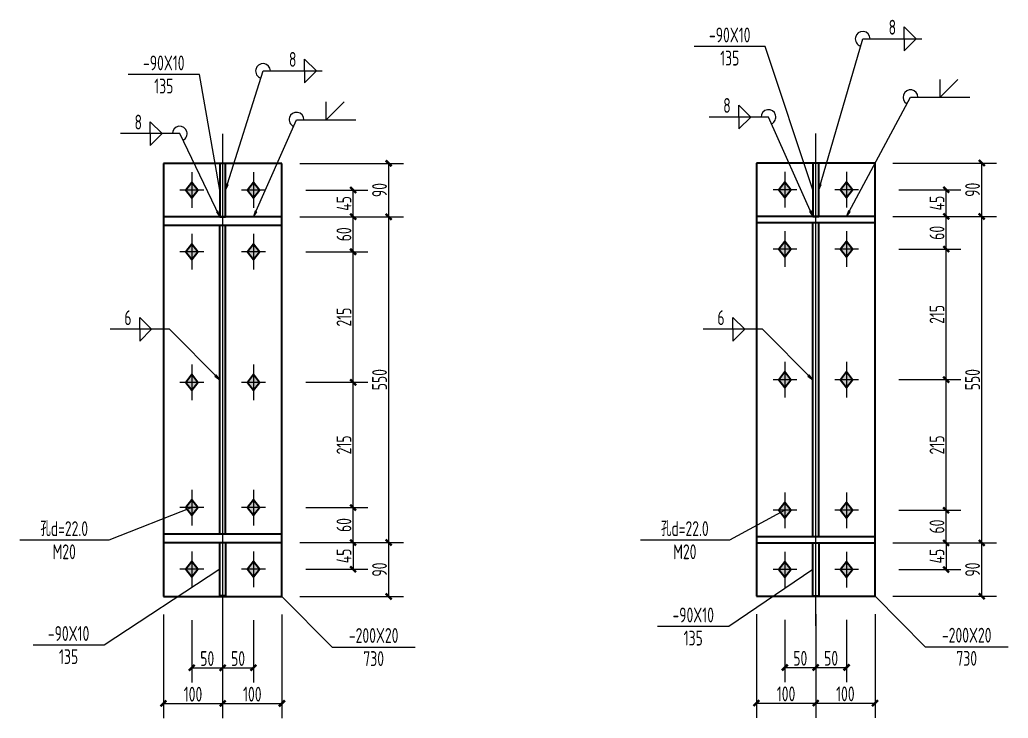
# Model space of a CAD drawing. Header units: millimetres. Extents: x 6950065 to 7140129, y 16284814 to 19754034.
# Drawn here: x 7027711 to 7044379, y 17926557 to 17938327 of the extents above; entities that cross this region are included whole.
import ezdxf
from ezdxf.enums import TextEntityAlignment as Align

# ---------------------------------------------------------------- set-up
doc = ezdxf.new("R2010")
doc.units = ezdxf.units.MM
doc.header["$LTSCALE"] = 1500
doc.header["$MEASUREMENT"] = 0
doc.linetypes.add('线型6', pattern=[8.75, 5, -1.25, 1.25, -1.25])
doc.layers.get('Defpoints').update_dxf_attribs({"color": 1})
for name, color, linetype, lineweight in [('10', 7, 'Continuous', 35), ('20', 2, 'Continuous', 35), ('尺寸标注', 9, 'Continuous', 18), ('焊缝标注', 9, 'Continuous', 18), ('螺栓孔标注', 9, 'Continuous', 18), ('钢板标注', 9, 'Continuous', 18)]:
    doc.layers.add(name, color=color, linetype=linetype, lineweight=lineweight)
doc.styles.add('FromPkpm', font='Pkpmeng', dxfattribs={"width": 0.7, "bigfont": 'hztxt'})
doc.dimstyles.new('Pkpm_1.00', dxfattribs={"dimtxt": 250, "dimasz": 100, "dimexe": 250, "dimexo": 0.0625, "dimgap": 30, "dimtad": 1, "dimdec": 0, "dimrnd": 5, "dimzin": 0, "dimdsep": 46, "dimtxsty": 'FromPkpm', "dimblk1": 'ARCHTICK', "dimblk2": 'ARCHTICK', "dimsah": 1, "dimcen": 0.09, "dimadec": 0, "dimazin": 0, "dimtfac": 1, "dimtdec": 0, "dimtix": 1, "dimtmove": 2, "dimatfit": 1, "dimfxl": 0, "dimtolj": 1, "dimtzin": 0, "dimarcsym": 0})

# ---------------------------------------------------------------- blocks, each defined once
blk = doc.blocks.new('_ArchTick')
at = {"color": 0, "linetype": 'ByBlock', "const_width": 0.4}
blk.add_lwpolyline([(-0.5, -0.5), (0.5, 0.5)], dxfattribs=at)
blk = doc.blocks.new('*D409')
at = {"layer": 'Defpoints', "color": 0, "linetype": 'Continuous'}
for p in [(7032132, 17935457), (7033332, 17935457), (7032132, 17935007)]:
    blk.add_point(p, dxfattribs=at)
at = {"layer": '尺寸标注', "color": 0, "linetype": 'Continuous', "lineweight": -2}
for p, q in [((7032532, 17935457), (7033582, 17935457)), ((7033332, 17935007), (7033332, 17935457)), ((7032532, 17935007), (7033582, 17935007))]:
    blk.add_line(p, q, dxfattribs=at)
at = {"layer": '尺寸标注', "color": 0, "linetype": 'Continuous', "lineweight": -2, "xscale": 100, "yscale": 100, "zscale": 100}
for p, rotation in [((7033332, 17935457), 90), ((7033332, 17935007), 270)]:
    blk.add_blockref('_ArchTick', p, dxfattribs=dict(at, rotation=rotation))
at = {"layer": '尺寸标注', "color": 0, "linetype": 'Continuous', "lineweight": 18, "insert": (7033177, 17935232), "char_height": 250, "attachment_point": 5, "rotation": 90, "style": 'FromPkpm'}
blk.add_mtext('\\A1;45', dxfattribs=at)
blk = doc.blocks.new('*D410')
at = {"layer": 'Defpoints', "color": 0, "linetype": 'Continuous'}
for p in [(7032132, 17935007), (7033332, 17935007), (7032132, 17934417)]:
    blk.add_point(p, dxfattribs=at)
at = {"layer": '尺寸标注', "color": 0, "linetype": 'Continuous', "lineweight": -2}
for p, q in [((7032532, 17935007), (7033582, 17935007)), ((7033332, 17934417), (7033332, 17935007)), ((7032532, 17934417), (7033582, 17934417))]:
    blk.add_line(p, q, dxfattribs=at)
at = {"layer": '尺寸标注', "color": 0, "linetype": 'Continuous', "lineweight": -2, "xscale": 100, "yscale": 100, "zscale": 100}
for p, rotation in [((7033332, 17935007), 90), ((7033332, 17934417), 270)]:
    blk.add_blockref('_ArchTick', p, dxfattribs=dict(at, rotation=rotation))
at = {"layer": '尺寸标注', "color": 0, "linetype": 'Continuous', "lineweight": 18, "insert": (7033177, 17934712), "char_height": 250, "attachment_point": 5, "rotation": 90, "style": 'FromPkpm'}
blk.add_mtext('\\A1;60', dxfattribs=at)
blk = doc.blocks.new('*D411')
at = {"layer": 'Defpoints', "color": 0, "linetype": 'Continuous'}
for p in [(7032132, 17929517), (7033332, 17929517), (7032132, 17929067)]:
    blk.add_point(p, dxfattribs=at)
at = {"layer": '尺寸标注', "color": 0, "linetype": 'Continuous', "lineweight": -2}
for p, q in [((7032532, 17929517), (7033582, 17929517)), ((7033332, 17929517), (7033332, 17929067)), ((7032532, 17929067), (7033582, 17929067))]:
    blk.add_line(p, q, dxfattribs=at)
at = {"layer": '尺寸标注', "color": 0, "linetype": 'Continuous', "lineweight": -2, "xscale": 100, "yscale": 100, "zscale": 100}
for p, rotation in [((7033332, 17929517), 90), ((7033332, 17929067), 270)]:
    blk.add_blockref('_ArchTick', p, dxfattribs=dict(at, rotation=rotation))
at = {"layer": '尺寸标注', "color": 0, "linetype": 'Continuous', "lineweight": 18, "insert": (7033177, 17929292), "char_height": 250, "attachment_point": 5, "rotation": 90, "style": 'FromPkpm'}
blk.add_mtext('\\A1;45', dxfattribs=at)
blk = doc.blocks.new('*D412')
at = {"layer": 'Defpoints', "color": 0, "linetype": 'Continuous'}
for p in [(7032132, 17930107), (7033332, 17930107), (7032132, 17929517)]:
    blk.add_point(p, dxfattribs=at)
at = {"layer": '尺寸标注', "color": 0, "linetype": 'Continuous', "lineweight": -2}
for p, q in [((7032532, 17930107), (7033582, 17930107)), ((7033332, 17929517), (7033332, 17930107)), ((7032532, 17929517), (7033582, 17929517))]:
    blk.add_line(p, q, dxfattribs=at)
at = {"layer": '尺寸标注', "color": 0, "linetype": 'Continuous', "lineweight": -2, "xscale": 100, "yscale": 100, "zscale": 100}
for p, rotation in [((7033332, 17930107), 90), ((7033332, 17929517), 270)]:
    blk.add_blockref('_ArchTick', p, dxfattribs=dict(at, rotation=rotation))
at = {"layer": '尺寸标注', "color": 0, "linetype": 'Continuous', "lineweight": 18, "insert": (7033177, 17929812), "char_height": 250, "attachment_point": 5, "rotation": 90, "style": 'FromPkpm'}
blk.add_mtext('\\A1;60', dxfattribs=at)
blk = doc.blocks.new('*D413')
at = {"layer": 'Defpoints', "color": 0, "linetype": 'Continuous'}
for p in [(7032132, 17934417), (7033332, 17934417), (7032132, 17932217)]:
    blk.add_point(p, dxfattribs=at)
at = {"layer": '尺寸标注', "color": 0, "linetype": 'Continuous', "lineweight": -2}
for p, q in [((7032532, 17934417), (7033582, 17934417)), ((7033332, 17932217), (7033332, 17934417)), ((7032532, 17932217), (7033582, 17932217))]:
    blk.add_line(p, q, dxfattribs=at)
at = {"layer": '尺寸标注', "color": 0, "linetype": 'Continuous', "lineweight": -2, "xscale": 100, "yscale": 100, "zscale": 100}
for p, rotation in [((7033332, 17934417), 90), ((7033332, 17932217), 270)]:
    blk.add_blockref('_ArchTick', p, dxfattribs=dict(at, rotation=rotation))
at = {"layer": '尺寸标注', "color": 0, "linetype": 'Continuous', "lineweight": 18, "insert": (7033177, 17933317), "char_height": 250, "attachment_point": 5, "rotation": 90, "style": 'FromPkpm'}
blk.add_mtext('\\A1;215', dxfattribs=at)
blk = doc.blocks.new('*D414')
at = {"layer": 'Defpoints', "color": 0, "linetype": 'Continuous'}
for p in [(7032132, 17932217), (7033332, 17932217), (7032132, 17930107)]:
    blk.add_point(p, dxfattribs=at)
at = {"layer": '尺寸标注', "color": 0, "linetype": 'Continuous', "lineweight": -2}
for p, q in [((7032532, 17932217), (7033582, 17932217)), ((7033332, 17930107), (7033332, 17932217)), ((7032532, 17930107), (7033582, 17930107))]:
    blk.add_line(p, q, dxfattribs=at)
at = {"layer": '尺寸标注', "color": 0, "linetype": 'Continuous', "lineweight": -2, "xscale": 100, "yscale": 100, "zscale": 100}
for p, rotation in [((7033332, 17932217), 90), ((7033332, 17930107), 270)]:
    blk.add_blockref('_ArchTick', p, dxfattribs=dict(at, rotation=rotation))
at = {"layer": '尺寸标注', "color": 0, "linetype": 'Continuous', "lineweight": 18, "insert": (7033177, 17931162), "char_height": 250, "attachment_point": 5, "rotation": 90, "style": 'FromPkpm'}
blk.add_mtext('\\A1;215', dxfattribs=at)
blk = doc.blocks.new('*D415')
at = {"layer": 'Defpoints', "color": 0, "linetype": 'Continuous'}
for p in [(7030612, 17928607), (7031132, 17928607), (7031132, 17927407)]:
    blk.add_point(p, dxfattribs=at)
at = {"layer": '尺寸标注', "color": 0, "linetype": 'Continuous', "lineweight": -2}
for p, q in [((7030612, 17928207), (7030612, 17927157)), ((7031132, 17928207), (7031132, 17927157)), ((7030612, 17927407), (7031132, 17927407))]:
    blk.add_line(p, q, dxfattribs=at)
at = {"layer": '尺寸标注', "color": 0, "linetype": 'Continuous', "lineweight": -2, "xscale": 100, "yscale": 100, "zscale": 100, "rotation": 180}
blk.add_blockref('_ArchTick', (7030612, 17927407), dxfattribs=at)
at = {"layer": '尺寸标注', "color": 0, "linetype": 'Continuous', "lineweight": -2, "xscale": 100, "yscale": 100, "zscale": 100}
blk.add_blockref('_ArchTick', (7031132, 17927407), dxfattribs=at)
at = {"layer": '尺寸标注', "color": 0, "linetype": 'Continuous', "lineweight": 18, "insert": (7030872, 17927562), "char_height": 250, "attachment_point": 5, "style": 'FromPkpm'}
blk.add_mtext('\\A1;50', dxfattribs=at)
blk = doc.blocks.new('*D416')
at = {"layer": 'Defpoints', "color": 0, "linetype": 'Continuous'}
for p in [(7031132, 17928607), (7031652, 17928607), (7031652, 17927407)]:
    blk.add_point(p, dxfattribs=at)
at = {"layer": '尺寸标注', "color": 0, "linetype": 'Continuous', "lineweight": -2}
for p, q in [((7031132, 17928207), (7031132, 17927157)), ((7031652, 17928207), (7031652, 17927157)), ((7031132, 17927407), (7031652, 17927407))]:
    blk.add_line(p, q, dxfattribs=at)
at = {"layer": '尺寸标注', "color": 0, "linetype": 'Continuous', "lineweight": -2, "xscale": 100, "yscale": 100, "zscale": 100, "rotation": 180}
blk.add_blockref('_ArchTick', (7031132, 17927407), dxfattribs=at)
at = {"layer": '尺寸标注', "color": 0, "linetype": 'Continuous', "lineweight": -2, "xscale": 100, "yscale": 100, "zscale": 100}
blk.add_blockref('_ArchTick', (7031652, 17927407), dxfattribs=at)
at = {"layer": '尺寸标注', "color": 0, "linetype": 'Continuous', "lineweight": 18, "insert": (7031392, 17927562), "char_height": 250, "attachment_point": 5, "style": 'FromPkpm'}
blk.add_mtext('\\A1;50', dxfattribs=at)
blk = doc.blocks.new('*D417')
at = {"layer": 'Defpoints', "color": 0, "linetype": 'Continuous'}
for p in [(7030132, 17928607), (7031132, 17928607), (7031132, 17926807)]:
    blk.add_point(p, dxfattribs=at)
at = {"layer": '尺寸标注', "color": 0, "linetype": 'Continuous', "lineweight": -2}
for p, q in [((7030132, 17928307), (7030132, 17926557)), ((7031132, 17928307), (7031132, 17926557)), ((7030132, 17926807), (7031132, 17926807))]:
    blk.add_line(p, q, dxfattribs=at)
at = {"layer": '尺寸标注', "color": 0, "linetype": 'Continuous', "lineweight": -2, "xscale": 100, "yscale": 100, "zscale": 100, "rotation": 180}
blk.add_blockref('_ArchTick', (7030132, 17926807), dxfattribs=at)
at = {"layer": '尺寸标注', "color": 0, "linetype": 'Continuous', "lineweight": -2, "xscale": 100, "yscale": 100, "zscale": 100}
blk.add_blockref('_ArchTick', (7031132, 17926807), dxfattribs=at)
at = {"layer": '尺寸标注', "color": 0, "linetype": 'Continuous', "lineweight": 18, "insert": (7030632, 17926962), "char_height": 250, "attachment_point": 5, "style": 'FromPkpm'}
blk.add_mtext('\\A1;100', dxfattribs=at)
blk = doc.blocks.new('*D418')
at = {"layer": 'Defpoints', "color": 0, "linetype": 'Continuous'}
for p in [(7031132, 17928607), (7032132, 17928607), (7032132, 17926807)]:
    blk.add_point(p, dxfattribs=at)
at = {"layer": '尺寸标注', "color": 0, "linetype": 'Continuous', "lineweight": -2}
for p, q in [((7031132, 17928307), (7031132, 17926557)), ((7032132, 17928307), (7032132, 17926557)), ((7031132, 17926807), (7032132, 17926807))]:
    blk.add_line(p, q, dxfattribs=at)
at = {"layer": '尺寸标注', "color": 0, "linetype": 'Continuous', "lineweight": -2, "xscale": 100, "yscale": 100, "zscale": 100, "rotation": 180}
blk.add_blockref('_ArchTick', (7031132, 17926807), dxfattribs=at)
at = {"layer": '尺寸标注', "color": 0, "linetype": 'Continuous', "lineweight": -2, "xscale": 100, "yscale": 100, "zscale": 100}
blk.add_blockref('_ArchTick', (7032132, 17926807), dxfattribs=at)
at = {"layer": '尺寸标注', "color": 0, "linetype": 'Continuous', "lineweight": 18, "insert": (7031632, 17926962), "char_height": 250, "attachment_point": 5, "style": 'FromPkpm'}
blk.add_mtext('\\A1;100', dxfattribs=at)
blk = doc.blocks.new('*D419')
at = {"layer": 'Defpoints', "color": 0, "linetype": 'Continuous'}
for p in [(7032132, 17929517), (7033932, 17929517), (7032132, 17928607)]:
    blk.add_point(p, dxfattribs=at)
at = {"layer": '尺寸标注', "color": 0, "linetype": 'Continuous', "lineweight": -2}
for p, q in [((7032432, 17929517), (7034182, 17929517)), ((7033932, 17928607), (7033932, 17929517)), ((7032432, 17928607), (7034182, 17928607))]:
    blk.add_line(p, q, dxfattribs=at)
at = {"layer": '尺寸标注', "color": 0, "linetype": 'Continuous', "lineweight": -2, "xscale": 100, "yscale": 100, "zscale": 100}
for p, rotation in [((7033932, 17929517), 90), ((7033932, 17928607), 270)]:
    blk.add_blockref('_ArchTick', p, dxfattribs=dict(at, rotation=rotation))
at = {"layer": '尺寸标注', "color": 0, "linetype": 'Continuous', "lineweight": 18, "insert": (7033777, 17929062), "char_height": 250, "attachment_point": 5, "rotation": 90, "style": 'FromPkpm'}
blk.add_mtext('\\A1;90', dxfattribs=at)
blk = doc.blocks.new('*D420')
at = {"layer": 'Defpoints', "color": 0, "linetype": 'Continuous'}
for p in [(7032132, 17935007), (7033932, 17935007), (7032132, 17929517)]:
    blk.add_point(p, dxfattribs=at)
at = {"layer": '尺寸标注', "color": 0, "linetype": 'Continuous', "lineweight": -2}
for p, q in [((7032432, 17935007), (7034182, 17935007)), ((7033932, 17929517), (7033932, 17935007)), ((7032432, 17929517), (7034182, 17929517))]:
    blk.add_line(p, q, dxfattribs=at)
at = {"layer": '尺寸标注', "color": 0, "linetype": 'Continuous', "lineweight": -2, "xscale": 100, "yscale": 100, "zscale": 100}
for p, rotation in [((7033932, 17935007), 90), ((7033932, 17929517), 270)]:
    blk.add_blockref('_ArchTick', p, dxfattribs=dict(at, rotation=rotation))
at = {"layer": '尺寸标注', "color": 0, "linetype": 'Continuous', "lineweight": 18, "insert": (7033777, 17932262), "char_height": 250, "attachment_point": 5, "rotation": 90, "style": 'FromPkpm'}
blk.add_mtext('\\A1;550', dxfattribs=at)
blk = doc.blocks.new('*D421')
at = {"layer": 'Defpoints', "color": 0, "linetype": 'Continuous'}
for p in [(7032132, 17935907), (7033932, 17935907), (7032132, 17935007)]:
    blk.add_point(p, dxfattribs=at)
at = {"layer": '尺寸标注', "color": 0, "linetype": 'Continuous', "lineweight": -2}
for p, q in [((7032432, 17935907), (7034182, 17935907)), ((7033932, 17935007), (7033932, 17935907)), ((7032432, 17935007), (7034182, 17935007))]:
    blk.add_line(p, q, dxfattribs=at)
at = {"layer": '尺寸标注', "color": 0, "linetype": 'Continuous', "lineweight": -2, "xscale": 100, "yscale": 100, "zscale": 100}
for p, rotation in [((7033932, 17935907), 90), ((7033932, 17935007), 270)]:
    blk.add_blockref('_ArchTick', p, dxfattribs=dict(at, rotation=rotation))
at = {"layer": '尺寸标注', "color": 0, "linetype": 'Continuous', "lineweight": 18, "insert": (7033777, 17935457), "char_height": 250, "attachment_point": 5, "rotation": 90, "style": 'FromPkpm'}
blk.add_mtext('\\A1;90', dxfattribs=at)
blk = doc.blocks.new('*D422')
at = {"layer": 'Defpoints', "color": 0, "linetype": 'Continuous'}
for p in [(7042132, 17935462), (7043332, 17935462), (7042132, 17935012)]:
    blk.add_point(p, dxfattribs=at)
at = {"layer": '尺寸标注', "color": 0, "linetype": 'Continuous', "lineweight": -2}
for p, q in [((7042532, 17935462), (7043582, 17935462)), ((7043332, 17935012), (7043332, 17935462)), ((7042532, 17935012), (7043582, 17935012))]:
    blk.add_line(p, q, dxfattribs=at)
at = {"layer": '尺寸标注', "color": 0, "linetype": 'Continuous', "lineweight": -2, "xscale": 100, "yscale": 100, "zscale": 100}
for p, rotation in [((7043332, 17935462), 90), ((7043332, 17935012), 270)]:
    blk.add_blockref('_ArchTick', p, dxfattribs=dict(at, rotation=rotation))
at = {"layer": '尺寸标注', "color": 0, "linetype": 'Continuous', "lineweight": 18, "insert": (7043177, 17935237), "char_height": 250, "attachment_point": 5, "rotation": 90, "style": 'FromPkpm'}
blk.add_mtext('\\A1;45', dxfattribs=at)
blk = doc.blocks.new('*D423')
at = {"layer": 'Defpoints', "color": 0, "linetype": 'Continuous'}
for p in [(7042132, 17935012), (7043332, 17935012), (7042132, 17934462)]:
    blk.add_point(p, dxfattribs=at)
at = {"layer": '尺寸标注', "color": 0, "linetype": 'Continuous', "lineweight": -2}
for p, q in [((7042532, 17935012), (7043582, 17935012)), ((7043332, 17934462), (7043332, 17935012)), ((7042532, 17934462), (7043582, 17934462))]:
    blk.add_line(p, q, dxfattribs=at)
at = {"layer": '尺寸标注', "color": 0, "linetype": 'Continuous', "lineweight": -2, "xscale": 100, "yscale": 100, "zscale": 100}
for p, rotation in [((7043332, 17935012), 90), ((7043332, 17934462), 270)]:
    blk.add_blockref('_ArchTick', p, dxfattribs=dict(at, rotation=rotation))
at = {"layer": '尺寸标注', "color": 0, "linetype": 'Continuous', "lineweight": 18, "insert": (7043177, 17934737), "char_height": 250, "attachment_point": 5, "rotation": 90, "style": 'FromPkpm'}
blk.add_mtext('\\A1;60', dxfattribs=at)
blk = doc.blocks.new('*D424')
at = {"layer": 'Defpoints', "color": 0, "linetype": 'Continuous'}
for p in [(7042132, 17929512), (7043332, 17929512), (7042132, 17929062)]:
    blk.add_point(p, dxfattribs=at)
at = {"layer": '尺寸标注', "color": 0, "linetype": 'Continuous', "lineweight": -2}
for p, q in [((7042532, 17929512), (7043582, 17929512)), ((7043332, 17929512), (7043332, 17929062)), ((7042532, 17929062), (7043582, 17929062))]:
    blk.add_line(p, q, dxfattribs=at)
at = {"layer": '尺寸标注', "color": 0, "linetype": 'Continuous', "lineweight": -2, "xscale": 100, "yscale": 100, "zscale": 100}
for p, rotation in [((7043332, 17929512), 90), ((7043332, 17929062), 270)]:
    blk.add_blockref('_ArchTick', p, dxfattribs=dict(at, rotation=rotation))
at = {"layer": '尺寸标注', "color": 0, "linetype": 'Continuous', "lineweight": 18, "insert": (7043177, 17929287), "char_height": 250, "attachment_point": 5, "rotation": 90, "style": 'FromPkpm'}
blk.add_mtext('\\A1;45', dxfattribs=at)
blk = doc.blocks.new('*D425')
at = {"layer": 'Defpoints', "color": 0, "linetype": 'Continuous'}
for p in [(7042132, 17930062), (7043332, 17930062), (7042132, 17929512)]:
    blk.add_point(p, dxfattribs=at)
at = {"layer": '尺寸标注', "color": 0, "linetype": 'Continuous', "lineweight": -2}
for p, q in [((7042532, 17930062), (7043582, 17930062)), ((7043332, 17929512), (7043332, 17930062)), ((7042532, 17929512), (7043582, 17929512))]:
    blk.add_line(p, q, dxfattribs=at)
at = {"layer": '尺寸标注', "color": 0, "linetype": 'Continuous', "lineweight": -2, "xscale": 100, "yscale": 100, "zscale": 100}
for p, rotation in [((7043332, 17930062), 90), ((7043332, 17929512), 270)]:
    blk.add_blockref('_ArchTick', p, dxfattribs=dict(at, rotation=rotation))
at = {"layer": '尺寸标注', "color": 0, "linetype": 'Continuous', "lineweight": 18, "insert": (7043177, 17929787), "char_height": 250, "attachment_point": 5, "rotation": 90, "style": 'FromPkpm'}
blk.add_mtext('\\A1;60', dxfattribs=at)
blk = doc.blocks.new('*D426')
at = {"layer": 'Defpoints', "color": 0, "linetype": 'Continuous'}
for p in [(7042132, 17934462), (7043332, 17934462), (7042132, 17932262)]:
    blk.add_point(p, dxfattribs=at)
at = {"layer": '尺寸标注', "color": 0, "linetype": 'Continuous', "lineweight": -2}
for p, q in [((7042532, 17934462), (7043582, 17934462)), ((7043332, 17932262), (7043332, 17934462)), ((7042532, 17932262), (7043582, 17932262))]:
    blk.add_line(p, q, dxfattribs=at)
at = {"layer": '尺寸标注', "color": 0, "linetype": 'Continuous', "lineweight": -2, "xscale": 100, "yscale": 100, "zscale": 100}
for p, rotation in [((7043332, 17934462), 90), ((7043332, 17932262), 270)]:
    blk.add_blockref('_ArchTick', p, dxfattribs=dict(at, rotation=rotation))
at = {"layer": '尺寸标注', "color": 0, "linetype": 'Continuous', "lineweight": 18, "insert": (7043177, 17933362), "char_height": 250, "attachment_point": 5, "rotation": 90, "style": 'FromPkpm'}
blk.add_mtext('\\A1;215', dxfattribs=at)
blk = doc.blocks.new('*D427')
at = {"layer": 'Defpoints', "color": 0, "linetype": 'Continuous'}
for p in [(7042132, 17932262), (7043332, 17932262), (7042132, 17930062)]:
    blk.add_point(p, dxfattribs=at)
at = {"layer": '尺寸标注', "color": 0, "linetype": 'Continuous', "lineweight": -2}
for p, q in [((7042532, 17932262), (7043582, 17932262)), ((7043332, 17930062), (7043332, 17932262)), ((7042532, 17930062), (7043582, 17930062))]:
    blk.add_line(p, q, dxfattribs=at)
at = {"layer": '尺寸标注', "color": 0, "linetype": 'Continuous', "lineweight": -2, "xscale": 100, "yscale": 100, "zscale": 100}
for p, rotation in [((7043332, 17932262), 90), ((7043332, 17930062), 270)]:
    blk.add_blockref('_ArchTick', p, dxfattribs=dict(at, rotation=rotation))
at = {"layer": '尺寸标注', "color": 0, "linetype": 'Continuous', "lineweight": 18, "insert": (7043177, 17931162), "char_height": 250, "attachment_point": 5, "rotation": 90, "style": 'FromPkpm'}
blk.add_mtext('\\A1;215', dxfattribs=at)
blk = doc.blocks.new('*D428')
at = {"layer": 'Defpoints', "color": 0, "linetype": 'Continuous'}
for p in [(7040612, 17928612), (7041132, 17928612), (7041132, 17927412)]:
    blk.add_point(p, dxfattribs=at)
at = {"layer": '尺寸标注', "color": 0, "linetype": 'Continuous', "lineweight": -2}
for p, q in [((7040612, 17928212), (7040612, 17927162)), ((7041132, 17928212), (7041132, 17927162)), ((7040612, 17927412), (7041132, 17927412))]:
    blk.add_line(p, q, dxfattribs=at)
at = {"layer": '尺寸标注', "color": 0, "linetype": 'Continuous', "lineweight": -2, "xscale": 100, "yscale": 100, "zscale": 100, "rotation": 180}
blk.add_blockref('_ArchTick', (7040612, 17927412), dxfattribs=at)
at = {"layer": '尺寸标注', "color": 0, "linetype": 'Continuous', "lineweight": -2, "xscale": 100, "yscale": 100, "zscale": 100}
blk.add_blockref('_ArchTick', (7041132, 17927412), dxfattribs=at)
at = {"layer": '尺寸标注', "color": 0, "linetype": 'Continuous', "lineweight": 18, "insert": (7040872, 17927567), "char_height": 250, "attachment_point": 5, "style": 'FromPkpm'}
blk.add_mtext('\\A1;50', dxfattribs=at)
blk = doc.blocks.new('*D429')
at = {"layer": 'Defpoints', "color": 0, "linetype": 'Continuous'}
for p in [(7041132, 17928612), (7041652, 17928612), (7041652, 17927412)]:
    blk.add_point(p, dxfattribs=at)
at = {"layer": '尺寸标注', "color": 0, "linetype": 'Continuous', "lineweight": -2}
for p, q in [((7041132, 17928212), (7041132, 17927162)), ((7041652, 17928212), (7041652, 17927162)), ((7041132, 17927412), (7041652, 17927412))]:
    blk.add_line(p, q, dxfattribs=at)
at = {"layer": '尺寸标注', "color": 0, "linetype": 'Continuous', "lineweight": -2, "xscale": 100, "yscale": 100, "zscale": 100, "rotation": 180}
blk.add_blockref('_ArchTick', (7041132, 17927412), dxfattribs=at)
at = {"layer": '尺寸标注', "color": 0, "linetype": 'Continuous', "lineweight": -2, "xscale": 100, "yscale": 100, "zscale": 100}
blk.add_blockref('_ArchTick', (7041652, 17927412), dxfattribs=at)
at = {"layer": '尺寸标注', "color": 0, "linetype": 'Continuous', "lineweight": 18, "insert": (7041392, 17927567), "char_height": 250, "attachment_point": 5, "style": 'FromPkpm'}
blk.add_mtext('\\A1;50', dxfattribs=at)
blk = doc.blocks.new('*D430')
at = {"layer": 'Defpoints', "color": 0, "linetype": 'Continuous'}
for p in [(7040132, 17928612), (7041132, 17928612), (7041132, 17926812)]:
    blk.add_point(p, dxfattribs=at)
at = {"layer": '尺寸标注', "color": 0, "linetype": 'Continuous', "lineweight": -2}
for p, q in [((7040132, 17928312), (7040132, 17926562)), ((7041132, 17928312), (7041132, 17926562)), ((7040132, 17926812), (7041132, 17926812))]:
    blk.add_line(p, q, dxfattribs=at)
at = {"layer": '尺寸标注', "color": 0, "linetype": 'Continuous', "lineweight": -2, "xscale": 100, "yscale": 100, "zscale": 100, "rotation": 180}
blk.add_blockref('_ArchTick', (7040132, 17926812), dxfattribs=at)
at = {"layer": '尺寸标注', "color": 0, "linetype": 'Continuous', "lineweight": -2, "xscale": 100, "yscale": 100, "zscale": 100}
blk.add_blockref('_ArchTick', (7041132, 17926812), dxfattribs=at)
at = {"layer": '尺寸标注', "color": 0, "linetype": 'Continuous', "lineweight": 18, "insert": (7040632, 17926967), "char_height": 250, "attachment_point": 5, "style": 'FromPkpm'}
blk.add_mtext('\\A1;100', dxfattribs=at)
blk = doc.blocks.new('*D431')
at = {"layer": 'Defpoints', "color": 0, "linetype": 'Continuous'}
for p in [(7041132, 17928612), (7042132, 17928612), (7042132, 17926812)]:
    blk.add_point(p, dxfattribs=at)
at = {"layer": '尺寸标注', "color": 0, "linetype": 'Continuous', "lineweight": -2}
for p, q in [((7041132, 17928312), (7041132, 17926562)), ((7042132, 17928312), (7042132, 17926562)), ((7041132, 17926812), (7042132, 17926812))]:
    blk.add_line(p, q, dxfattribs=at)
at = {"layer": '尺寸标注', "color": 0, "linetype": 'Continuous', "lineweight": -2, "xscale": 100, "yscale": 100, "zscale": 100, "rotation": 180}
blk.add_blockref('_ArchTick', (7041132, 17926812), dxfattribs=at)
at = {"layer": '尺寸标注', "color": 0, "linetype": 'Continuous', "lineweight": -2, "xscale": 100, "yscale": 100, "zscale": 100}
blk.add_blockref('_ArchTick', (7042132, 17926812), dxfattribs=at)
at = {"layer": '尺寸标注', "color": 0, "linetype": 'Continuous', "lineweight": 18, "insert": (7041632, 17926967), "char_height": 250, "attachment_point": 5, "style": 'FromPkpm'}
blk.add_mtext('\\A1;100', dxfattribs=at)
blk = doc.blocks.new('*D432')
at = {"layer": 'Defpoints', "color": 0, "linetype": 'Continuous'}
for p in [(7042132, 17929512), (7043932, 17929512), (7042132, 17928612)]:
    blk.add_point(p, dxfattribs=at)
at = {"layer": '尺寸标注', "color": 0, "linetype": 'Continuous', "lineweight": -2}
for p, q in [((7042432, 17929512), (7044182, 17929512)), ((7043932, 17928612), (7043932, 17929512)), ((7042432, 17928612), (7044182, 17928612))]:
    blk.add_line(p, q, dxfattribs=at)
at = {"layer": '尺寸标注', "color": 0, "linetype": 'Continuous', "lineweight": -2, "xscale": 100, "yscale": 100, "zscale": 100}
for p, rotation in [((7043932, 17929512), 90), ((7043932, 17928612), 270)]:
    blk.add_blockref('_ArchTick', p, dxfattribs=dict(at, rotation=rotation))
at = {"layer": '尺寸标注', "color": 0, "linetype": 'Continuous', "lineweight": 18, "insert": (7043777, 17929062), "char_height": 250, "attachment_point": 5, "rotation": 90, "style": 'FromPkpm'}
blk.add_mtext('\\A1;90', dxfattribs=at)
blk = doc.blocks.new('*D433')
at = {"layer": 'Defpoints', "color": 0, "linetype": 'Continuous'}
for p in [(7042132, 17935012), (7043932, 17935012), (7042132, 17929512)]:
    blk.add_point(p, dxfattribs=at)
at = {"layer": '尺寸标注', "color": 0, "linetype": 'Continuous', "lineweight": -2}
for p, q in [((7042432, 17935012), (7044182, 17935012)), ((7043932, 17929512), (7043932, 17935012)), ((7042432, 17929512), (7044182, 17929512))]:
    blk.add_line(p, q, dxfattribs=at)
at = {"layer": '尺寸标注', "color": 0, "linetype": 'Continuous', "lineweight": -2, "xscale": 100, "yscale": 100, "zscale": 100}
for p, rotation in [((7043932, 17935012), 90), ((7043932, 17929512), 270)]:
    blk.add_blockref('_ArchTick', p, dxfattribs=dict(at, rotation=rotation))
at = {"layer": '尺寸标注', "color": 0, "linetype": 'Continuous', "lineweight": 18, "insert": (7043777, 17932262), "char_height": 250, "attachment_point": 5, "rotation": 90, "style": 'FromPkpm'}
blk.add_mtext('\\A1;550', dxfattribs=at)
blk = doc.blocks.new('*D434')
at = {"layer": 'Defpoints', "color": 0, "linetype": 'Continuous'}
for p in [(7042132, 17935912), (7043932, 17935912), (7042132, 17935012)]:
    blk.add_point(p, dxfattribs=at)
at = {"layer": '尺寸标注', "color": 0, "linetype": 'Continuous', "lineweight": -2}
for p, q in [((7042432, 17935912), (7044182, 17935912)), ((7043932, 17935012), (7043932, 17935912)), ((7042432, 17935012), (7044182, 17935012))]:
    blk.add_line(p, q, dxfattribs=at)
at = {"layer": '尺寸标注', "color": 0, "linetype": 'Continuous', "lineweight": -2, "xscale": 100, "yscale": 100, "zscale": 100}
for p, rotation in [((7043932, 17935912), 90), ((7043932, 17935012), 270)]:
    blk.add_blockref('_ArchTick', p, dxfattribs=dict(at, rotation=rotation))
at = {"layer": '尺寸标注', "color": 0, "linetype": 'Continuous', "lineweight": 18, "insert": (7043777, 17935462), "char_height": 250, "attachment_point": 5, "rotation": 90, "style": 'FromPkpm'}
blk.add_mtext('\\A1;90', dxfattribs=at)

msp = doc.modelspace()

# ---------------------------------------------------------------- hatches: boundary and pattern name
at = {"layer": '10'}
for points in [[(7030612.4, 17935586.7), (7030512.4, 17935456.7), (7030612.4, 17935326.7), (7030712.4, 17935456.7)], [(7031652.4, 17935586.7), (7031552.4, 17935456.7), (7031652.4, 17935326.7), (7031752.4, 17935456.7)], [(7040612.4, 17935591.7), (7040512.4, 17935461.7), (7040612.4, 17935331.7), (7040712.4, 17935461.7)], [(7041652.4, 17935591.7), (7041552.4, 17935461.7), (7041652.4, 17935331.7), (7041752.4, 17935461.7)], [(7030612.4, 17934546.7), (7030512.4, 17934416.7), (7030612.4, 17934286.7), (7030712.4, 17934416.7)], [(7031652.4, 17934546.7), (7031552.4, 17934416.7), (7031652.4, 17934286.7), (7031752.4, 17934416.7)], [(7040612.4, 17934591.7), (7040512.4, 17934461.7), (7040612.4, 17934331.7), (7040712.4, 17934461.7)], [(7041652.4, 17934591.7), (7041552.4, 17934461.7), (7041652.4, 17934331.7), (7041752.4, 17934461.7)], [(7030612.4, 17932346.7), (7030512.4, 17932216.7), (7030612.4, 17932086.7), (7030712.4, 17932216.7)], [(7031652.4, 17932346.7), (7031552.4, 17932216.7), (7031652.4, 17932086.7), (7031752.4, 17932216.7)], [(7040612.4, 17932391.7), (7040512.4, 17932261.7), (7040612.4, 17932131.7), (7040712.4, 17932261.7)], [(7041652.4, 17932391.7), (7041552.4, 17932261.7), (7041652.4, 17932131.7), (7041752.4, 17932261.7)], [(7030612.4, 17930236.7), (7030512.4, 17930106.7), (7030612.4, 17929976.7), (7030712.4, 17930106.7)], [(7031652.4, 17930236.7), (7031552.4, 17930106.7), (7031652.4, 17929976.7), (7031752.4, 17930106.7)], [(7040612.4, 17930191.7), (7040512.4, 17930061.7), (7040612.4, 17929931.7), (7040712.4, 17930061.7)], [(7041652.4, 17930191.7), (7041552.4, 17930061.7), (7041652.4, 17929931.7), (7041752.4, 17930061.7)], [(7030612.4, 17929196.7), (7030512.4, 17929066.7), (7030612.4, 17928936.7), (7030712.4, 17929066.7)], [(7031652.4, 17929196.7), (7031552.4, 17929066.7), (7031652.4, 17928936.7), (7031752.4, 17929066.7)], [(7040612.4, 17929191.7), (7040512.4, 17929061.7), (7040612.4, 17928931.7), (7040712.4, 17929061.7)], [(7041652.4, 17929191.7), (7041552.4, 17929061.7), (7041652.4, 17928931.7), (7041752.4, 17929061.7)]]:
    msp.add_hatch(color=1, dxfattribs=at).paths.add_polyline_path(points)
at = {"layer": '焊缝标注'}
for points in [[(7031182.4, 17935456.7), (7031226.6, 17935547.7), (7031198, 17935556.6)], [(7041182.4, 17935461.7), (7041224.8, 17935553.5), (7041196, 17935561.9)], [(7031082.4, 17935006.7), (7031052.6, 17935103.4), (7031025.5, 17935090.4)], [(7031652.4, 17935006.7), (7031706.6, 17935092.1), (7031679.2, 17935104.2)], [(7041082.4, 17935011.7), (7041055.4, 17935109.2), (7041028, 17935097)], [(7041652.4, 17935011.7), (7041712.9, 17935092.8), (7041686.4, 17935106.9)], [(7031082.4, 17932261.7), (7031022.3, 17932343.1), (7031001.1, 17932321.9)], [(7041082.4, 17932261.7), (7041022.3, 17932343.1), (7041001.1, 17932321.9)]]:
    msp.add_hatch(color=3, dxfattribs=at).paths.add_polyline_path(points)

# ---------------------------------------------------------------- linework, layer by layer
at = {"layer": '10', "linetype": '线型6', "lineweight": 18, "ltscale": 100}
for p, q in [((7031132.4, 17928106.7), (7031132.4, 17936406.7)), ((7041132.4, 17928111.7), (7041132.4, 17936411.7))]:
    msp.add_line(p, q, dxfattribs=at)
at = {"layer": '10', "color": 9, "lineweight": 18, "ltscale": 100}
for p, q in [((7030612.4, 17935756.7), (7030612.4, 17935156.7)), ((7031652.4, 17935756.7), (7031652.4, 17935156.7)), ((7040612.4, 17935761.7), (7040612.4, 17935161.7)), ((7041652.4, 17935761.7), (7041652.4, 17935161.7)), ((7030812.4, 17935456.7), (7030412.4, 17935456.7)), ((7031852.4, 17935456.7), (7031452.4, 17935456.7)), ((7040812.4, 17935461.7), (7040412.4, 17935461.7)), ((7041852.4, 17935461.7), (7041452.4, 17935461.7)), ((7030612.4, 17934716.7), (7030612.4, 17934116.7)), ((7031652.4, 17934716.7), (7031652.4, 17934116.7)), ((7040612.4, 17934761.7), (7040612.4, 17934161.7)), ((7041652.4, 17934761.7), (7041652.4, 17934161.7)), ((7040812.4, 17934461.7), (7040412.4, 17934461.7)), ((7041852.4, 17934461.7), (7041452.4, 17934461.7)), ((7030812.4, 17934416.7), (7030412.4, 17934416.7)), ((7031852.4, 17934416.7), (7031452.4, 17934416.7)), ((7030612.4, 17932516.7), (7030612.4, 17931916.7)), ((7031652.4, 17932516.7), (7031652.4, 17931916.7)), ((7040612.4, 17932561.7), (7040612.4, 17931961.7)), ((7041652.4, 17932561.7), (7041652.4, 17931961.7)), ((7030812.4, 17932216.7), (7030412.4, 17932216.7)), ((7031852.4, 17932216.7), (7031452.4, 17932216.7)), ((7040812.4, 17932261.7), (7040412.4, 17932261.7)), ((7041852.4, 17932261.7), (7041452.4, 17932261.7)), ((7030612.4, 17930406.7), (7030612.4, 17929806.7)), ((7031652.4, 17930406.7), (7031652.4, 17929806.7)), ((7040612.4, 17930361.7), (7040612.4, 17929761.7)), ((7041652.4, 17930361.7), (7041652.4, 17929761.7)), ((7030812.4, 17930106.7), (7030412.4, 17930106.7)), ((7031852.4, 17930106.7), (7031452.4, 17930106.7)), ((7040812.4, 17930061.7), (7040412.4, 17930061.7)), ((7041852.4, 17930061.7), (7041452.4, 17930061.7)), ((7030612.4, 17929366.7), (7030612.4, 17928766.7)), ((7031652.4, 17929366.7), (7031652.4, 17928766.7)), ((7040612.4, 17929361.7), (7040612.4, 17928761.7)), ((7041652.4, 17929361.7), (7041652.4, 17928761.7)), ((7030812.4, 17929066.7), (7030412.4, 17929066.7)), ((7031852.4, 17929066.7), (7031452.4, 17929066.7)), ((7040812.4, 17929061.7), (7040412.4, 17929061.7)), ((7041852.4, 17929061.7), (7041452.4, 17929061.7))]:
    msp.add_line(p, q, dxfattribs=at)
at = {"layer": '10', "color": 3, "lineweight": 35, "ltscale": 100}
for p, q in [((7032132.4, 17935006.7), (7030132.4, 17935006.7)), ((7030132.4, 17935006.7), (7030132.4, 17934866.7)), ((7032132.4, 17934866.7), (7032132.4, 17935006.7)), ((7042132.4, 17935011.7), (7040132.4, 17935011.7)), ((7040132.4, 17935011.7), (7040132.4, 17934911.7)), ((7042132.4, 17934911.7), (7042132.4, 17935011.7)), ((7030132.4, 17934866.7), (7032132.4, 17934866.7)), ((7031082.4, 17929656.7), (7031082.4, 17934866.7)), ((7031182.4, 17929656.7), (7031182.4, 17934866.7)), ((7040132.4, 17934911.7), (7042132.4, 17934911.7)), ((7041082.4, 17929611.7), (7041082.4, 17934911.7)), ((7041182.4, 17929611.7), (7041182.4, 17934911.7)), ((7032132.4, 17929656.7), (7030132.4, 17929656.7)), ((7030132.4, 17929656.7), (7030132.4, 17929516.7)), ((7032132.4, 17929516.7), (7032132.4, 17929656.7)), ((7042132.4, 17929611.7), (7040132.4, 17929611.7)), ((7040132.4, 17929611.7), (7040132.4, 17929511.7)), ((7042132.4, 17929511.7), (7042132.4, 17929611.7)), ((7030132.4, 17929516.7), (7032132.4, 17929516.7)), ((7040132.4, 17929511.7), (7042132.4, 17929511.7))]:
    msp.add_line(p, q, dxfattribs=at)
at = {"layer": '10', "color": 1, "linetype": 'Continuous'}
for points in [[(7030612.4, 17935586.7), (7030512.4, 17935456.7), (7030612.4, 17935326.7), (7030712.4, 17935456.7)], [(7031652.4, 17935586.7), (7031552.4, 17935456.7), (7031652.4, 17935326.7), (7031752.4, 17935456.7)], [(7040612.4, 17935591.7), (7040512.4, 17935461.7), (7040612.4, 17935331.7), (7040712.4, 17935461.7)], [(7041652.4, 17935591.7), (7041552.4, 17935461.7), (7041652.4, 17935331.7), (7041752.4, 17935461.7)], [(7030612.4, 17934546.7), (7030512.4, 17934416.7), (7030612.4, 17934286.7), (7030712.4, 17934416.7)], [(7031652.4, 17934546.7), (7031552.4, 17934416.7), (7031652.4, 17934286.7), (7031752.4, 17934416.7)], [(7040612.4, 17934591.7), (7040512.4, 17934461.7), (7040612.4, 17934331.7), (7040712.4, 17934461.7)], [(7041652.4, 17934591.7), (7041552.4, 17934461.7), (7041652.4, 17934331.7), (7041752.4, 17934461.7)], [(7030612.4, 17932346.7), (7030512.4, 17932216.7), (7030612.4, 17932086.7), (7030712.4, 17932216.7)], [(7031652.4, 17932346.7), (7031552.4, 17932216.7), (7031652.4, 17932086.7), (7031752.4, 17932216.7)], [(7040612.4, 17932391.7), (7040512.4, 17932261.7), (7040612.4, 17932131.7), (7040712.4, 17932261.7)], [(7041652.4, 17932391.7), (7041552.4, 17932261.7), (7041652.4, 17932131.7), (7041752.4, 17932261.7)], [(7030612.4, 17930236.7), (7030512.4, 17930106.7), (7030612.4, 17929976.7), (7030712.4, 17930106.7)], [(7031652.4, 17930236.7), (7031552.4, 17930106.7), (7031652.4, 17929976.7), (7031752.4, 17930106.7)], [(7040612.4, 17930191.7), (7040512.4, 17930061.7), (7040612.4, 17929931.7), (7040712.4, 17930061.7)], [(7041652.4, 17930191.7), (7041552.4, 17930061.7), (7041652.4, 17929931.7), (7041752.4, 17930061.7)], [(7030612.4, 17929196.7), (7030512.4, 17929066.7), (7030612.4, 17928936.7), (7030712.4, 17929066.7)], [(7031652.4, 17929196.7), (7031552.4, 17929066.7), (7031652.4, 17928936.7), (7031752.4, 17929066.7)], [(7040612.4, 17929191.7), (7040512.4, 17929061.7), (7040612.4, 17928931.7), (7040712.4, 17929061.7)], [(7041652.4, 17929191.7), (7041552.4, 17929061.7), (7041652.4, 17928931.7), (7041752.4, 17929061.7)]]:
    msp.add_lwpolyline(points, close=True, dxfattribs=at)
at = {"layer": '20', "lineweight": 35, "ltscale": 100}
for p, q in [((7032132.4, 17935906.7), (7030132.4, 17935906.7)), ((7030132.4, 17935906.7), (7030132.4, 17928606.7)), ((7031182.4, 17935906.7), (7031082.4, 17935906.7)), ((7031082.4, 17935906.7), (7031082.4, 17935006.7)), ((7031182.4, 17935006.7), (7031182.4, 17935906.7)), ((7032132.4, 17928606.7), (7032132.4, 17935906.7)), ((7042132.4, 17935911.7), (7040132.4, 17935911.7)), ((7040132.4, 17935911.7), (7040132.4, 17928611.7)), ((7041182.4, 17935911.7), (7041082.4, 17935911.7)), ((7041082.4, 17935911.7), (7041082.4, 17935011.7)), ((7041182.4, 17935011.7), (7041182.4, 17935911.7)), ((7042132.4, 17928611.7), (7042132.4, 17935911.7)), ((7031082.4, 17935006.7), (7031182.4, 17935006.7)), ((7041082.4, 17935011.7), (7041182.4, 17935011.7)), ((7031082.4, 17929516.7), (7031182.4, 17929516.7)), ((7031082.4, 17928616.7), (7031082.4, 17929516.7)), ((7031182.4, 17929516.7), (7031182.4, 17928616.7)), ((7041082.4, 17929511.7), (7041182.4, 17929511.7)), ((7041082.4, 17928611.7), (7041082.4, 17929511.7)), ((7041182.4, 17929511.7), (7041182.4, 17928611.7)), ((7030132.4, 17928606.7), (7032132.4, 17928606.7)), ((7031182.4, 17928616.7), (7031082.4, 17928616.7)), ((7040132.4, 17928611.7), (7042132.4, 17928611.7)), ((7041182.4, 17928611.7), (7041082.4, 17928611.7))]:
    msp.add_line(p, q, dxfattribs=at)
at = {"layer": '焊缝标注', "color": 3, "lineweight": 18, "ltscale": 100}
for p, q in [((7042624.4, 17938205.8), (7042824.4, 17938005.8)), ((7042624.4, 17938005.8), (7042624.4, 17938205.8)), ((7041182.4, 17935461.7), (7041924.4, 17938005.8)), ((7041924.4, 17938005.8), (7042924.4, 17938005.8)), ((7042624.4, 17937805.8), (7042824.4, 17938005.8)), ((7042624.4, 17938005.8), (7042624.4, 17937805.8)), ((7032512.7, 17937663.8), (7032712.7, 17937463.8)), ((7032512.7, 17937463.8), (7032512.7, 17937663.8)), ((7031182.4, 17935456.7), (7031812.7, 17937463.8)), ((7031812.7, 17937463.8), (7032812.7, 17937463.8)), ((7032512.7, 17937263.8), (7032712.7, 17937463.8)), ((7032512.7, 17937463.8), (7032512.7, 17937263.8)), ((7043231.3, 17937021.4), (7043231.3, 17937321.4)), ((7043231.3, 17937021.4), (7043531.3, 17937321.4)), ((7032878.5, 17936642.8), (7032878.5, 17936942.8)), ((7032878.5, 17936642.8), (7033178.5, 17936942.8)), ((7041652.4, 17935011.7), (7042731.3, 17937021.4)), ((7042731.3, 17937021.4), (7043731.3, 17937021.4)), ((7040035.8, 17936687.4), (7039835.8, 17936887.4)), ((7039835.8, 17936687.4), (7039835.8, 17936887.4)), ((7030109.3, 17936407.5), (7029909.3, 17936607.5)), ((7029909.3, 17936407.5), (7029909.3, 17936607.5)), ((7031652.4, 17935006.7), (7032378.5, 17936642.8)), ((7032378.5, 17936642.8), (7033378.5, 17936642.8)), ((7040335.8, 17936687.4), (7039335.8, 17936687.4)), ((7040035.8, 17936687.4), (7039835.8, 17936487.4)), ((7039835.8, 17936687.4), (7039835.8, 17936487.4)), ((7041082.4, 17935011.7), (7040335.8, 17936687.4)), ((7030409.3, 17936407.5), (7029409.3, 17936407.5)), ((7030109.3, 17936407.5), (7029909.3, 17936207.5)), ((7029909.3, 17936407.5), (7029909.3, 17936207.5)), ((7031082.4, 17935006.7), (7030409.3, 17936407.5)), ((7029934.8, 17933111.3), (7029734.8, 17933311.3)), ((7029734.8, 17933111.3), (7029734.8, 17933311.3)), ((7039934.8, 17933111.3), (7039734.8, 17933311.3)), ((7039734.8, 17933111.3), (7039734.8, 17933311.3)), ((7030234.8, 17933111.3), (7029234.8, 17933111.3)), ((7029934.8, 17933111.3), (7029734.8, 17932911.3)), ((7029734.8, 17933111.3), (7029734.8, 17932911.3)), ((7031082.4, 17932261.7), (7030234.8, 17933111.3)), ((7040234.8, 17933111.3), (7039234.8, 17933111.3)), ((7039934.8, 17933111.3), (7039734.8, 17932911.3)), ((7039734.8, 17933111.3), (7039734.8, 17932911.3)), ((7041082.4, 17932261.7), (7040234.8, 17933111.3))]:
    msp.add_line(p, q, dxfattribs=at)
at = {"layer": '焊缝标注', "color": 3, "linetype": 'Continuous'}
for points in [[(7031182.4, 17935456.7), (7031226.6, 17935547.7), (7031198, 17935556.6)], [(7041182.4, 17935461.7), (7041224.8, 17935553.5), (7041196, 17935561.9)], [(7031082.4, 17935006.7), (7031052.6, 17935103.4), (7031025.5, 17935090.4)], [(7031652.4, 17935006.7), (7031706.6, 17935092.1), (7031679.2, 17935104.2)], [(7041082.4, 17935011.7), (7041055.4, 17935109.2), (7041028, 17935097)], [(7041652.4, 17935011.7), (7041712.9, 17935092.8), (7041686.4, 17935106.9)], [(7031082.4, 17932261.7), (7031022.3, 17932343.1), (7031001.1, 17932321.9)], [(7041082.4, 17932261.7), (7041022.3, 17932343.1), (7041001.1, 17932321.9)]]:
    msp.add_lwpolyline(points, close=True, dxfattribs=at)
at = {"layer": '焊缝标注', "color": 3, "lineweight": 18, "ltscale": 100}
for centre, start, end in [((7041924.4, 17938005.8), 0, 253.73837), ((7031812.7, 17937463.8), 0, 252.56483), ((7042731.3, 17937021.4), 0, 241.76872), ((7040335.8, 17936687.4), 294.01538, 180), ((7032378.5, 17936642.8), 0, 246.06628), ((7030409.3, 17936407.5), 295.66312, 180)]:
    msp.add_arc(centre, 125, start, end, dxfattribs=at)
at = {"layer": '螺栓孔标注', "color": 6, "lineweight": 18, "ltscale": 100}
for p, q in [((7030612.4, 17930106.7), (7029211, 17929556.4)), ((7040612.4, 17930061.7), (7039675.9, 17929556.7)), ((7029211, 17929556.4), (7027711, 17929556.4)), ((7039675.9, 17929556.7), (7038175.9, 17929556.7))]:
    msp.add_line(p, q, dxfattribs=at)
at = {"layer": '螺栓孔标注', "color": 6, "ltscale": 100, "const_width": 10}
for points in [[(7030617.4, 17930106.7, 1), (7030607.4, 17930106.7, 1)], [(7040617.4, 17930061.7, 1), (7040607.4, 17930061.7, 1)]]:
    msp.add_lwpolyline(points, format="xyb", close=True, dxfattribs=at)
at = {"layer": '钢板标注', "color": 2, "lineweight": 18, "ltscale": 100}
for p, q in [((7040282.5, 17937875.7), (7039082.5, 17937875.7)), ((7041082.4, 17935461.7), (7040282.5, 17937875.7)), ((7030739.6, 17937404.6), (7029539.6, 17937404.6)), ((7031082.4, 17935456.7), (7030739.6, 17937404.6)), ((7031082.4, 17929066.7), (7029134.2, 17927789.4)), ((7041082.4, 17929061.7), (7039667, 17928101.6)), ((7032132.4, 17928606.7), (7032978.5, 17927755.9)), ((7042132.4, 17928611.7), (7042978.5, 17927760.9)), ((7039667, 17928101.6), (7038467, 17928101.6)), ((7029134.2, 17927789.4), (7027934.2, 17927789.4)), ((7032978.5, 17927755.9), (7034378.5, 17927755.9)), ((7042978.5, 17927760.9), (7044378.5, 17927760.9))]:
    msp.add_line(p, q, dxfattribs=at)
at = {"layer": '钢板标注', "color": 2, "ltscale": 100, "const_width": 10}
for points in [[(7031087.4, 17935456.7, 1), (7031077.4, 17935456.7, 1)], [(7041087.4, 17935461.7, 1), (7041077.4, 17935461.7, 1)], [(7031087.4, 17929066.7, 1), (7031077.4, 17929066.7, 1)], [(7041087.4, 17929061.7, 1), (7041077.4, 17929061.7, 1)], [(7032137.4, 17928606.7, 1), (7032127.4, 17928606.7, 1)], [(7042137.4, 17928611.7, 1), (7042127.4, 17928611.7, 1)]]:
    msp.add_lwpolyline(points, format="xyb", close=True, dxfattribs=at)

# ---------------------------------------------------------------- texts
at = {"layer": '焊缝标注', "color": 3, "lineweight": 25, "style": 'FromPkpm', "width": 0.7}
for s, p in [('8', (7042424.4, 17938075.8)), ('8', (7032312.7, 17937533.8)), ('8', (7039635.8, 17936757.4)), ('8', (7029709.3, 17936477.5)), ('6', (7029534.8, 17933181.3)), ('6', (7039534.8, 17933181.3))]:
    msp.add_text(s, height=250, dxfattribs=at).set_placement(p, align=Align.CENTER)
at = {"layer": '螺栓孔标注', "color": 6, "lineweight": 25, "style": 'FromPkpm', "width": 0.7}
for p in [(7028461, 17929626.4), (7038925.9, 17929626.7)]:
    msp.add_text('孔d=22.0', height=250, dxfattribs=at).set_placement(p, align=Align.CENTER)
for p in [(7028461, 17929486.4), (7038925.9, 17929486.7)]:
    msp.add_text('M20', height=250, dxfattribs=at).set_placement(p, align=Align.TOP_CENTER)
at = {"layer": '钢板标注', "color": 2, "lineweight": 25, "style": 'FromPkpm', "width": 0.7}
for s, p in [('-90X10', (7039682.5, 17937945.7)), ('-90X10', (7030139.6, 17937474.6)), ('-90X10', (7039067, 17928171.6)), ('-90X10', (7028534.2, 17927859.4)), ('-200X20', (7033678.5, 17927825.9)), ('-200X20', (7043678.5, 17927830.9))]:
    msp.add_text(s, height=250, dxfattribs=at).set_placement(p, align=Align.CENTER)
for s, p in [('135', (7039682.5, 17937805.7)), ('135', (7030139.6, 17937334.6)), ('135', (7039067, 17928031.6)), ('135', (7028534.2, 17927719.4)), ('730', (7033678.5, 17927685.9)), ('730', (7043678.5, 17927690.9))]:
    msp.add_text(s, height=250, dxfattribs=at).set_placement(p, align=Align.TOP_CENTER)

# ---------------------------------------------------------------- dimensions: what is measured, and where the dimension line sits
at = {"layer": '尺寸标注', "linetype": 'Continuous', "lineweight": 18}
for base, p1, p2, text, override, picture, middle in [((7033932.4, 17935906.7), (7032132.4, 17935006.7), (7032132.4, 17935906.7), '90', {"dimexo": 300, "dimtad": 1, "dimjust": 0, "dimtih": 0, "dimtoh": 0, "dimtmove": 0, "dimatfit": 3}, '*D421', (7033777.4, 17935456.7)), ((7043932.4, 17935911.7), (7042132.4, 17935011.7), (7042132.4, 17935911.7), '90', {"dimexo": 300, "dimtad": 1, "dimjust": 0, "dimtih": 0, "dimtoh": 0, "dimtmove": 0, "dimatfit": 3}, '*D434', (7043777.4, 17935461.7)), ((7033332.4, 17935456.7), (7032132.4, 17935006.7), (7032132.4, 17935456.7), '45', {"dimexo": 400, "dimtad": 1, "dimjust": 2, "dimtih": 0, "dimtoh": 0, "dimtix": 0, "dimtmove": 0, "dimatfit": 3}, '*D409', (7033177.4, 17935231.7)), ((7043332.4, 17935461.7), (7042132.4, 17935011.7), (7042132.4, 17935461.7), '45', {"dimexo": 400, "dimtad": 1, "dimjust": 2, "dimtih": 0, "dimtoh": 0, "dimtix": 0, "dimtmove": 0, "dimatfit": 3}, '*D422', (7043177.4, 17935236.7)), ((7033332.4, 17935006.7), (7032132.4, 17934416.7), (7032132.4, 17935006.7), '60', {"dimexo": 400, "dimtad": 1, "dimjust": 0, "dimtih": 0, "dimtoh": 0, "dimtmove": 0, "dimatfit": 3}, '*D410', (7033177.4, 17934711.7)), ((7033932.4, 17935006.7), (7032132.4, 17929516.7), (7032132.4, 17935006.7), '550', {"dimexo": 300, "dimtad": 1, "dimjust": 0, "dimtih": 0, "dimtoh": 0, "dimtmove": 0, "dimatfit": 3}, '*D420', (7033777.4, 17932261.7)), ((7043332.4, 17935011.7), (7042132.4, 17934461.7), (7042132.4, 17935011.7), '60', {"dimexo": 400, "dimtad": 1, "dimjust": 0, "dimtih": 0, "dimtoh": 0, "dimtmove": 0, "dimatfit": 3}, '*D423', (7043177.4, 17934736.7)), ((7043932.4, 17935011.7), (7042132.4, 17929511.7), (7042132.4, 17935011.7), '550', {"dimexo": 300, "dimtad": 1, "dimjust": 0, "dimtih": 0, "dimtoh": 0, "dimtmove": 0, "dimatfit": 3}, '*D433', (7043777.4, 17932261.7)), ((7033332.4, 17934416.7), (7032132.4, 17932216.7), (7032132.4, 17934416.7), '215', {"dimexo": 400, "dimtad": 1, "dimjust": 0, "dimtih": 0, "dimtoh": 0, "dimtmove": 0, "dimatfit": 3}, '*D413', (7033177.4, 17933316.7)), ((7043332.4, 17934461.7), (7042132.4, 17932261.7), (7042132.4, 17934461.7), '215', {"dimexo": 400, "dimtad": 1, "dimjust": 0, "dimtih": 0, "dimtoh": 0, "dimtmove": 0, "dimatfit": 3}, '*D426', (7043177.4, 17933361.7)), ((7033332.4, 17932216.7), (7032132.4, 17930106.7), (7032132.4, 17932216.7), '215', {"dimexo": 400, "dimtad": 1, "dimjust": 0, "dimtih": 0, "dimtoh": 0, "dimtmove": 0, "dimatfit": 3}, '*D414', (7033177.4, 17931161.7)), ((7043332.4, 17932261.7), (7042132.4, 17930061.7), (7042132.4, 17932261.7), '215', {"dimexo": 400, "dimtad": 1, "dimjust": 0, "dimtih": 0, "dimtoh": 0, "dimtmove": 0, "dimatfit": 3}, '*D427', (7043177.4, 17931161.7)), ((7033332.4, 17930106.7), (7032132.4, 17929516.7), (7032132.4, 17930106.7), '60', {"dimexo": 400, "dimtad": 1, "dimjust": 0, "dimtih": 0, "dimtoh": 0, "dimtmove": 0, "dimatfit": 3}, '*D412', (7033177.4, 17929811.7)), ((7043332.4, 17930061.7), (7042132.4, 17929511.7), (7042132.4, 17930061.7), '60', {"dimexo": 400, "dimtad": 1, "dimjust": 0, "dimtih": 0, "dimtoh": 0, "dimtmove": 0, "dimatfit": 3}, '*D425', (7043177.4, 17929786.7)), ((7033332.4, 17929516.7), (7032132.4, 17929066.7), (7032132.4, 17929516.7), '45', {"dimexo": 400, "dimtad": 1, "dimjust": 1, "dimtih": 0, "dimtoh": 0, "dimtix": 0, "dimtmove": 0, "dimatfit": 3}, '*D411', (7033177.4, 17929291.7)), ((7033932.4, 17929516.7), (7032132.4, 17928606.7), (7032132.4, 17929516.7), '90', {"dimexo": 300, "dimtad": 1, "dimjust": 0, "dimtih": 0, "dimtoh": 0, "dimtmove": 0, "dimatfit": 3}, '*D419', (7033777.4, 17929061.7)), ((7043332.4, 17929511.7), (7042132.4, 17929061.7), (7042132.4, 17929511.7), '45', {"dimexo": 400, "dimtad": 1, "dimjust": 1, "dimtih": 0, "dimtoh": 0, "dimtix": 0, "dimtmove": 0, "dimatfit": 3}, '*D424', (7043177.4, 17929286.7)), ((7043932.4, 17929511.7), (7042132.4, 17928611.7), (7042132.4, 17929511.7), '90', {"dimexo": 300, "dimtad": 1, "dimjust": 0, "dimtih": 0, "dimtoh": 0, "dimtmove": 0, "dimatfit": 3}, '*D432', (7043777.4, 17929061.7))]:
    dim = msp.add_linear_dim(base=base, p1=p1, p2=p2, angle=90, text=text, dimstyle='Pkpm_1.00', override=override, dxfattribs=at)
    dim.commit()
    dim.dimension.update_dxf_attribs({"geometry": picture, "text_midpoint": middle})
for base, p1, p2, text, override, picture, middle in [((7031132.4, 17926806.7), (7030132.4, 17928606.7), (7031132.4, 17928606.7), '100', {"dimexo": 300, "dimtad": 1, "dimjust": 0, "dimtih": 0, "dimtoh": 0, "dimtmove": 0, "dimatfit": 3}, '*D417', (7030632.4, 17926961.7)), ((7031132.4, 17927406.7), (7030612.4, 17928606.7), (7031132.4, 17928606.7), '50', {"dimexo": 400, "dimtad": 1, "dimjust": 0, "dimtih": 0, "dimtoh": 0, "dimtmove": 0, "dimatfit": 3}, '*D415', (7030872.4, 17927561.7)), ((7031652.4, 17927406.7), (7031132.4, 17928606.7), (7031652.4, 17928606.7), '50', {"dimexo": 400, "dimtad": 1, "dimjust": 0, "dimtih": 0, "dimtoh": 0, "dimtmove": 0, "dimatfit": 3}, '*D416', (7031392.4, 17927561.7)), ((7032132.4, 17926806.7), (7031132.4, 17928606.7), (7032132.4, 17928606.7), '100', {"dimexo": 300, "dimtad": 1, "dimjust": 0, "dimtih": 0, "dimtoh": 0, "dimtmove": 0, "dimatfit": 3}, '*D418', (7031632.4, 17926961.7)), ((7041132.4, 17926811.7), (7040132.4, 17928611.7), (7041132.4, 17928611.7), '100', {"dimexo": 300, "dimtad": 1, "dimjust": 0, "dimtih": 0, "dimtoh": 0, "dimtmove": 0, "dimatfit": 3}, '*D430', (7040632.4, 17926966.7)), ((7041132.4, 17927411.7), (7040612.4, 17928611.7), (7041132.4, 17928611.7), '50', {"dimexo": 400, "dimtad": 1, "dimjust": 0, "dimtih": 0, "dimtoh": 0, "dimtmove": 0, "dimatfit": 3}, '*D428', (7040872.4, 17927566.7)), ((7041652.4, 17927411.7), (7041132.4, 17928611.7), (7041652.4, 17928611.7), '50', {"dimexo": 400, "dimtad": 1, "dimjust": 0, "dimtih": 0, "dimtoh": 0, "dimtmove": 0, "dimatfit": 3}, '*D429', (7041392.4, 17927566.7)), ((7042132.4, 17926811.7), (7041132.4, 17928611.7), (7042132.4, 17928611.7), '100', {"dimexo": 300, "dimtad": 1, "dimjust": 0, "dimtih": 0, "dimtoh": 0, "dimtmove": 0, "dimatfit": 3}, '*D431', (7041632.4, 17926966.7))]:
    dim = msp.add_linear_dim(base=base, p1=p1, p2=p2, text=text, dimstyle='Pkpm_1.00', override=override, dxfattribs=at)
    dim.commit()
    dim.dimension.update_dxf_attribs({"geometry": picture, "text_midpoint": middle})

doc.saveas('drawing.dxf')
